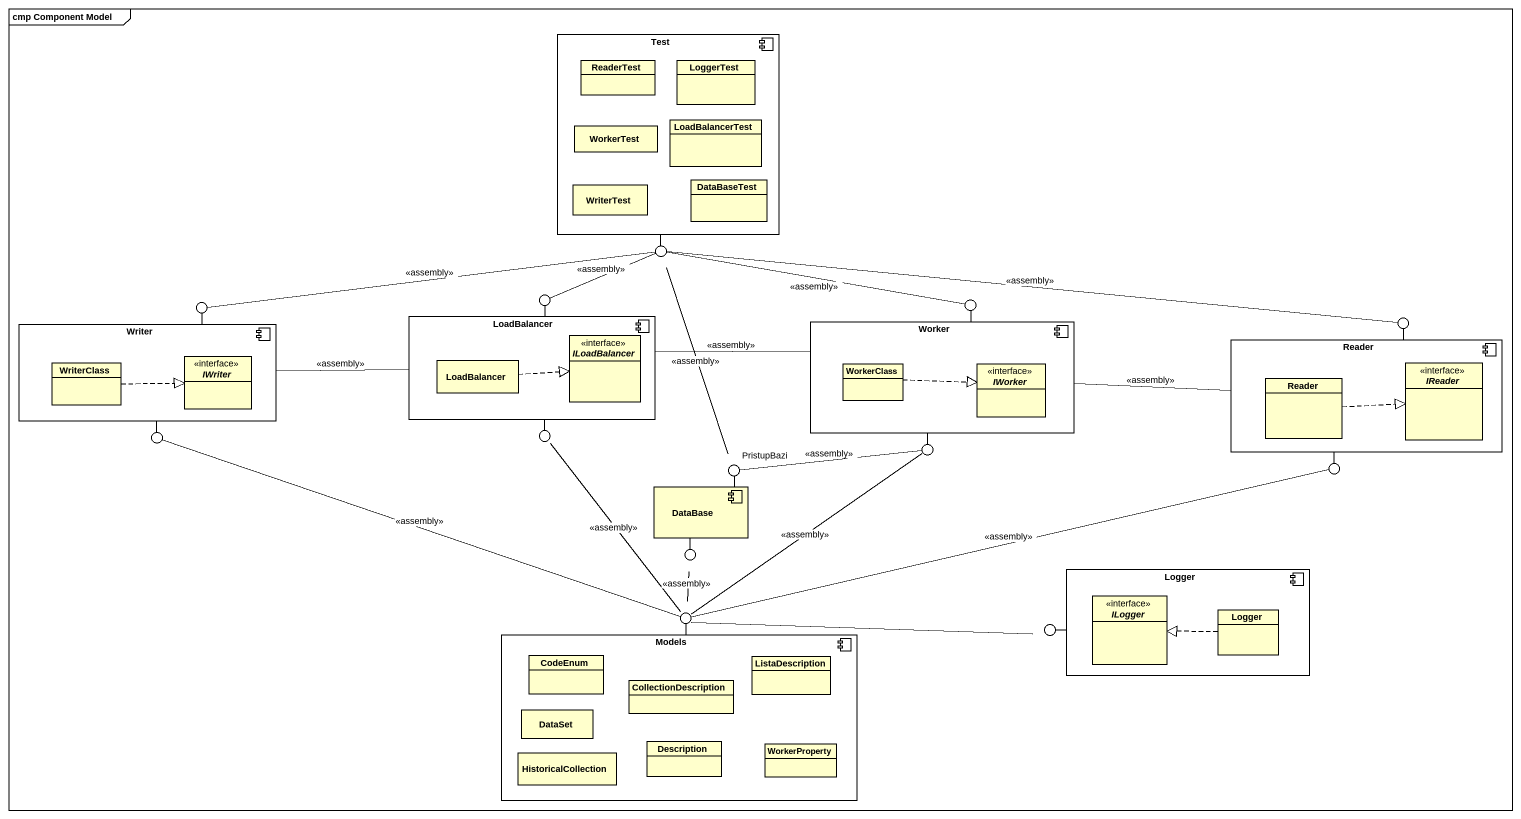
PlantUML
@startuml
mainframe cmp Component Model
allowmixing
hide circle
hide empty members
component Test {
  class ReaderTest
  class LoggerTest
  class LoadBalancerTest
  class WorkerTest
  class WriterTest
  class DataBaseTest
}
() " " as lollipop1
() " " as lollipop2
() " " as lollipop3
() " " as lollipop4
() " " as lollipop5
component Writer {
  class WriterClass
  interface IWriter
}
component LoadBalancer {
  interface ILoadBalancer
  class "LoadBalancer" as LoadBalancer_2
}
component Worker {
  class WorkerClass
  interface IWorker
}
component Reader {
  class "Reader" as Reader_2
  interface IReader
}
() " " as lollipop6
() " " as lollipop7
() PristupBazi
() " " as lollipop8
() " " as lollipop9
component "DataBase" as DataBase_
() " " as lollipop10
component Logger {
  interface ILogger
  class "Logger" as Logger_2
}
() " " as lollipop11
() " " as lollipop12
component Models {
  class CodeEnum
  class ListaDescription
  class CollectionDescription
  class DataSet
  class HistoricalCollection
  class Description
  class WorkerProperty
}
Test -- lollipop1
Writer -up- lollipop2
LoadBalancer -up- lollipop3
Worker -up- lollipop4
Reader -up- lollipop5
Writer -- lollipop6
LoadBalancer -- lollipop7
DataBase_ -up- PristupBazi
Worker -- lollipop8
Reader -- lollipop9
DataBase_ -- lollipop10
Models -up- lollipop11
Logger -left- lollipop12
lollipop2 -right- lollipop1 : <<assembly>>
lollipop3 -right- lollipop1 : <<assembly>>
lollipop4 -left- lollipop1 : <<assembly>>
lollipop5 -left- lollipop1 : <<assembly>>
LoadBalancer -left- Writer : <<assembly>>
Worker -left- LoadBalancer : <<assembly>>
Worker -right- Reader : <<assembly>>
WriterClass .right.|> IWriter
LoadBalancer_2 .right.|> ILoadBalancer
WorkerClass .right.|> IWorker
Reader_2 .right.|> IReader
lollipop6 -right- lollipop11 : <<assembly>>
lollipop7 -- lollipop11 : <<assembly>>
PristupBazi -up- lollipop1 : <<assembly>>
PristupBazi -right- lollipop8 : <<assembly>>
lollipop8 -- lollipop11 : <<assembly>>
lollipop9 -left- lollipop11 : <<assembly>>
lollipop10 -- lollipop11 : <<assembly>>
lollipop12 -left- lollipop11
Logger_2 .left.|> ILogger
@enduml
